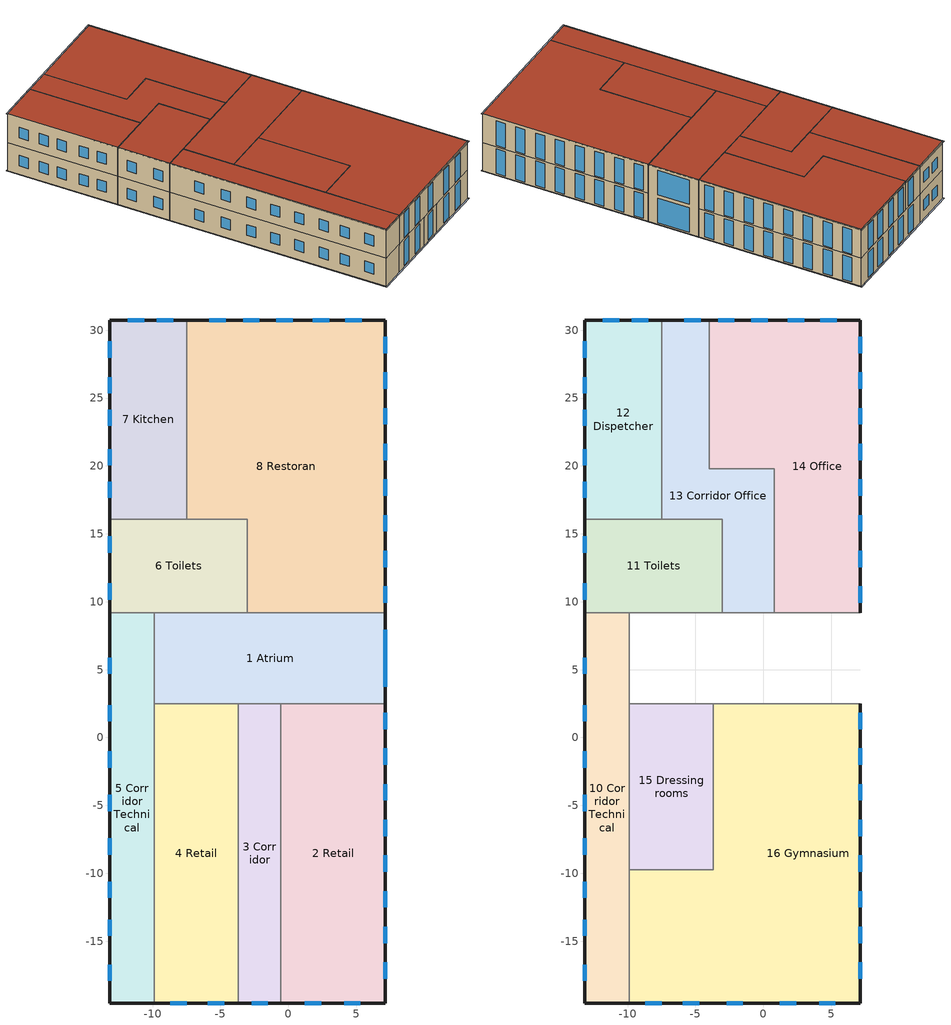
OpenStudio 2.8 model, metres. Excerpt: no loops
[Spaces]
1 Atrium
 floor ground (Floor: Generic 300mm): 7.14,9.18 7.14,2.48 -9.86,2.48 -9.86,9.18 z0
 wall outside (Basic Wall: Generic - 300mm): 7.14,2.48 7.14,9.18 z0:8.15
 wall to 2 Retail (Basic Wall: Interior - 100mm): -0.55,2.48 7.14,2.48 z0:4
 wall to 3 Corridor (Basic Wall: Interior - 100mm): -3.67,2.48 -0.55,2.48 z0:4
 wall to 4 Retail (Basic Wall: Interior - 100mm): -9.86,2.48 -3.67,2.48 z0:4
 wall to 5 Corridor Technical (Basic Wall: Interior - 100mm): -9.86,9.18 -9.86,2.48 z0:4
 wall to 6 Toilets (Basic Wall: Interior - 100mm): -3.01,9.18 -9.86,9.18 z0:4
 wall to 8 Restoran (Basic Wall: Interior - 100mm): 7.14,9.18 -3.01,9.18 z0:4
 wall to 10 Corridor Technical (Basic Wall: Interior - 100mm): -9.86,9.18 -9.86,2.48 z4:8.15
 wall to 11 Toilets (Basic Wall: Interior - 100mm): -3.01,9.18 -9.86,9.18 z4:8.15
 wall to 13 Corridor Office (Basic Wall: Interior - 100mm): 0.81,9.18 -3.01,9.18 z4:8.15
 wall to 14 Office (Basic Wall: Interior - 100mm): 7.14,9.18 0.81,9.18 z4:8.15
 wall to 15 Dressing rooms (Basic Wall: Interior - 100mm): -9.86,2.48 -3.67,2.48 z4:8.15
 wall to 16 Gymnasium (Basic Wall: Interior - 100mm): -3.67,2.48 7.14,2.48 z4:8.15
 window (Double glazing - 1/4 in thick - low-E/clear (e = 0.2) glass): 7.14,3.73 7.14,7.93 z0.2:3.7; 7.14,3.73 7.14,7.93 z4.2:7.7
 roof outside (Basic Roof: Generic - 150mm): 7.14,2.48 7.14,9.18 -9.86,9.18 -9.86,2.48 z8.15
2 Retail
 floor ground (Floor: Generic 300mm): 7.14,2.48 7.14,-19.55 -0.55,-19.55 -0.55,2.48 z0
 floor to 16 Gymnasium (Floor: Interior 300mm): 7.14,2.48 7.14,-19.55 -0.55,-19.55 -0.55,2.48 z4
 wall outside (Basic Wall: Generic - 300mm): -0.55,-19.55 7.14,-19.55 7.14,2.48 z0:4
 wall to 3 Corridor (Basic Wall: Interior - 100mm): -0.55,2.48 -0.55,-19.55 z0:4
 window (Double glazing - 1/4 in thick - low-E/clear (e = 0.2) glass): 7.14,-17.76 7.14,-16.56 / 7.14,-15.13 7.14,-13.93 / 7.14,-12.51 7.14,-11.31 / 7.14,-9.88 7.14,-8.68 / 7.14,-7.26 7.14,-6.06 / 7.14,-4.63 7.14,-3.43 / 7.14,-2 7.14,-0.8 / 7.14,0.62 7.14,1.82 / 4.11,-19.55 5.31,-19.55 / 1.21,-19.55 2.41,-19.55 z0.2:3.7
3 Corridor
 floor ground (Floor: Generic 300mm): -0.55,2.48 -0.55,-19.55 -3.67,-19.55 -3.67,2.48 z0
 floor to 16 Gymnasium (Floor: Interior 300mm): -0.55,2.48 -0.55,-19.55 -3.67,-19.55 -3.67,2.48 z4
 wall outside (Basic Wall: Generic - 300mm): -3.67,-19.55 -0.55,-19.55 z0:4
 wall to 4 Retail (Basic Wall: Interior - 100mm): -3.67,2.48 -3.67,-19.55 z0:4
 window (Double glazing - 1/4 in thick - low-E/clear (e = 0.2) glass): -2.71,-19.55 -1.51,-19.55 z0.2:3.7
4 Retail
 floor ground (Floor: Generic 300mm): -3.67,2.48 -3.67,-19.55 -9.86,-19.55 -9.86,2.48 z0
 floor to 15 Dressing rooms (Floor: Interior 300mm): -3.67,2.48 -3.67,-9.74 -9.86,-9.74 -9.86,2.48 z4
 floor to 16 Gymnasium (Floor: Interior 300mm): -3.67,-9.74 -3.67,-19.55 -9.86,-19.55 -9.86,-9.74 z4
 wall outside (Basic Wall: Generic - 300mm): -9.86,-19.55 -3.67,-19.55 z0:4
 wall to 5 Corridor Technical (Basic Wall: Interior - 100mm): -9.86,2.48 -9.86,-19.55 z0:4
 window (Double glazing - 1/4 in thick - low-E/clear (e = 0.2) glass): -5.93,-19.55 -4.73,-19.55 / -8.7,-19.55 -7.5,-19.55 z0.2:3.7
5 Corridor Technical
 floor ground (Floor: Generic 300mm): -9.86,9.18 -9.86,-19.55 -13.16,-19.55 -13.16,9.18 z0
 floor to 10 Corridor Technical (Floor: Interior 300mm): -9.86,9.18 -9.86,-19.55 -13.16,-19.55 -13.16,9.18 z4
 wall outside (Basic Wall: Generic - 300mm): -13.16,9.18 -13.16,-19.55 -9.86,-19.55 z0:4
 wall to 6 Toilets (Basic Wall: Interior - 100mm): -9.86,9.18 -13.16,9.18 z0:4
 window (Double glazing - domestic SC=0.7): -13.16,-16.72 -13.16,-17.92 / -13.16,-13.42 -13.16,-14.62 / -13.16,-10.62 -13.16,-11.82 / -13.16,-7.42 -13.16,-8.62 / -13.16,-4.22 -13.16,-5.42 / -13.16,-1.02 -13.16,-2.22 / -13.16,2.38 -13.16,1.18 / -13.16,5.88 -13.16,4.68 z1.2:2.7
6 Toilets
 floor ground (Floor: Generic 300mm): -3.01,16.08 -3.01,9.18 -13.16,9.18 -13.16,16.08 z0
 floor to 11 Toilets (Floor: Interior 300mm): -3.01,16.08 -3.01,9.18 -13.16,9.18 -13.16,16.08 z4
 wall outside (Basic Wall: Generic - 300mm): -13.16,16.08 -13.16,9.18 z0:4
 wall to 7 Kitchen (Basic Wall: Interior - 100mm): -7.5,16.08 -13.16,16.08 z0:4
 wall to 8 Restoran (Basic Wall: Interior - 100mm): -3.01,9.18 -3.01,16.08 -7.5,16.08 z0:4
 window (Double glazing - domestic SC=0.7): -13.16,11.34 -13.16,10.14 / -13.16,14.82 -13.16,13.62 z1.2:2.7
8 Restoran
 floor ground (Floor: Generic 300mm): 7.14,30.75 7.14,9.18 -3.01,9.18 -3.01,16.08 -7.5,16.08 -7.5,30.75 z0
 floor to 13 Corridor Office (Floor: Interior 300mm): -3.99,30.75 -3.99,19.78 0.81,19.78 0.81,9.18 -3.01,9.18 -3.01,16.08 -7.5,16.08 -7.5,30.75 z4
 floor to 14 Office (Floor: Interior 300mm): 7.14,30.75 7.14,9.18 0.81,9.18 0.81,19.78 -3.99,19.78 -3.99,30.75 z4
 wall outside (Basic Wall: Generic - 300mm): 7.14,9.18 7.14,30.75 -7.5,30.75 z0:4
 wall to 7 Kitchen: -7.5,30.75 -7.5,16.08 z0:4
 window (Double glazing - 1/4 in thick - low-E/clear (e = 0.2) glass): 7.14,28.31 7.14,29.51 / 7.14,25.68 7.14,26.88 / 7.14,23.06 7.14,24.26 / 7.14,20.43 7.14,21.63 / 7.14,17.8 7.14,19 / 7.14,15.18 7.14,16.38 / 7.14,12.55 7.14,13.75 / 7.14,9.93 7.14,11.13 / -4.62,30.75 -5.82,30.75 / -2.14,30.75 -3.34,30.75 / 0.31,30.75 -0.89,30.75 / 3.01,30.75 1.81,30.75 / 5.41,30.75 4.21,30.75 z0.2:3.7
7 Kitchen
 floor ground (Floor: Generic 300mm): -7.5,30.75 -7.5,16.08 -13.16,16.08 -13.16,30.75 z0
 floor to 12 Dispetcher (Floor: Interior 300mm): -7.5,30.75 -7.5,16.08 -13.16,16.08 -13.16,30.75 z4
 wall outside (Basic Wall: Generic - 300mm): -7.5,30.75 -13.16,30.75 -13.16,16.08 z0:4
 window (Double glazing - domestic SC=0.7): -13.16,18.84 -13.16,17.64 / -13.16,21.24 -13.16,20.04 / -13.16,24.14 -13.16,22.94 / -13.16,26.54 -13.16,25.34 / -13.16,29.18 -13.16,27.98 / -10.62,30.75 -11.82,30.75 / -8.49,30.75 -9.69,30.75 z1.2:2.7
10 Corridor Technical
 wall outside (Basic Wall: Generic - 300mm): -13.16,9.18 -13.16,-19.55 -9.86,-19.55 z4:8.15
 wall to 11 Toilets (Basic Wall: Interior - 100mm): -9.86,9.18 -13.16,9.18 z4:8.15
 wall to 15 Dressing rooms (Basic Wall: Interior - 100mm): -9.86,-9.74 -9.86,2.48 z4:8.15
 wall to 16 Gymnasium (Basic Wall: Interior - 100mm): -9.86,-19.55 -9.86,-9.74 z4:8.15
 window (Double glazing - domestic SC=0.7): -13.16,-16.72 -13.16,-17.92 / -13.16,-13.42 -13.16,-14.62 / -13.16,-10.62 -13.16,-11.82 / -13.16,-7.42 -13.16,-8.62 / -13.16,-4.22 -13.16,-5.42 / -13.16,-1.02 -13.16,-2.22 / -13.16,2.38 -13.16,1.18 / -13.16,5.88 -13.16,4.68 z5.2:6.7
 roof outside (Basic Roof: Generic - 150mm): -9.86,-19.55 -9.86,9.18 -13.16,9.18 -13.16,-19.55 z8.15
11 Toilets
 wall outside (Basic Wall: Generic - 300mm): -13.16,16.08 -13.16,9.18 z4:8.15
 wall to 12 Dispetcher (Basic Wall: Interior - 100mm): -7.5,16.08 -13.16,16.08 z4:8.15
 wall to 13 Corridor Office (Basic Wall: Interior - 100mm): -3.01,9.18 -3.01,16.08 -7.5,16.08 z4:8.15
 window (Double glazing - domestic SC=0.7): -13.16,11.34 -13.16,10.14 / -13.16,14.82 -13.16,13.62 z5.2:6.7
 roof outside (Basic Roof: Generic - 150mm): -3.01,9.18 -3.01,16.08 -13.16,16.08 -13.16,9.18 z8.15
13 Corridor Office
 wall outside (Basic Wall: Generic - 300mm): -3.99,30.75 -7.5,30.75 z4:8.15
 wall to 12 Dispetcher: -7.5,30.75 -7.5,16.08 z4:8.15
 wall to 14 Office (Basic Wall: Interior - 100mm): 0.81,9.18 0.81,19.78 -3.99,19.78 -3.99,30.75 z4:8.15
 window (Double glazing - 1/4 in thick - low-E/clear (e = 0.2) glass): -4.62,30.75 -5.82,30.75 z4.2:7.7
 roof outside (Basic Roof: Generic - 150mm): 0.81,9.18 0.81,19.78 -3.99,19.78 -3.99,30.75 -7.5,30.75 -7.5,16.08 -3.01,16.08 -3.01,9.18 z8.15
14 Office
 wall outside (Basic Wall: Generic - 300mm): 7.14,9.18 7.14,30.75 -3.99,30.75 z4:8.15
 window (Double glazing - 1/4 in thick - low-E/clear (e = 0.2) glass): 7.14,28.31 7.14,29.51 / 7.14,25.68 7.14,26.88 / 7.14,23.06 7.14,24.26 / 7.14,20.43 7.14,21.63 / 7.14,17.8 7.14,19 / 7.14,15.18 7.14,16.38 / 7.14,12.55 7.14,13.75 / 7.14,9.93 7.14,11.13 / -2.14,30.75 -3.34,30.75 / 0.31,30.75 -0.89,30.75 / 3.01,30.75 1.81,30.75 / 5.41,30.75 4.21,30.75 z4.2:7.7
 roof outside (Basic Roof: Generic - 150mm): 7.14,9.18 7.14,30.75 -3.99,30.75 -3.99,19.78 0.81,19.78 0.81,9.18 z8.15
15 Dressing rooms
 wall to 16 Gymnasium (Basic Wall: Interior - 100mm): -9.86,-9.74 -3.67,-9.74 -3.67,2.48 z4:8.15
 roof outside (Basic Roof: Generic - 150mm): -3.67,-9.74 -3.67,2.48 -9.86,2.48 -9.86,-9.74 z8.15
16 Gymnasium
 wall outside (Basic Wall: Generic - 300mm): -9.86,-19.55 7.14,-19.55 7.14,2.48 z4:8.15
 window (Double glazing - 1/4 in thick - low-E/clear (e = 0.2) glass): 7.14,-17.76 7.14,-16.56 / 7.14,-15.13 7.14,-13.93 / 7.14,-12.51 7.14,-11.31 / 7.14,-9.88 7.14,-8.68 / 7.14,-7.26 7.14,-6.06 / 7.14,-4.63 7.14,-3.43 / 7.14,-2 7.14,-0.8 / 7.14,0.62 7.14,1.82 / 4.11,-19.55 5.31,-19.55 / 1.21,-19.55 2.41,-19.55 / -2.71,-19.55 -1.51,-19.55 / -5.93,-19.55 -4.73,-19.55 / -8.7,-19.55 -7.5,-19.55 z4.2:7.7
 roof outside (Basic Roof: Generic - 150mm): 7.14,-19.55 7.14,2.48 -3.67,2.48 -3.67,-9.74 -9.86,-9.74 -9.86,-19.55 z8.15
12 Dispetcher
 wall outside (Basic Wall: Generic - 300mm): -7.5,30.75 -13.16,30.75 -13.16,16.08 z4:8.15
 window (Double glazing - domestic SC=0.7): -13.16,18.84 -13.16,17.64 / -13.16,21.24 -13.16,20.04 / -13.16,24.14 -13.16,22.94 / -13.16,26.54 -13.16,25.34 / -13.16,29.18 -13.16,27.98 / -10.62,30.75 -11.82,30.75 / -8.49,30.75 -9.69,30.75 z5.2:6.7
 roof outside (Basic Roof: Generic - 150mm): -7.5,16.08 -7.5,30.75 -13.16,30.75 -13.16,16.08 z8.15
shading: 7.28,-19.69 7.28,30.88 7.14,2.48 7.14,-19.55 z0; 7.28,-19.69 7.14,-19.55 -13.16,-19.55 -13.16,30.75 7.14,30.75 7.14,2.48 7.28,30.88 -13.29,30.88 -13.29,-19.69 z0; 7.28,-19.69 7.28,30.88 7.14,9.18 7.14,2.48 z8.15; 7.28,-19.69 7.14,2.48 7.14,-19.55 -13.16,-19.55 -13.16,30.75 7.14,30.75 7.14,9.18 7.28,30.88 -13.29,30.88 -13.29,-19.69 z8.15
[Building]
bldg-1: Space Type=Space Type 1 - 90.1-2004; Default Construction Set=Res 90.1-2004 - Office - ASHRAE 169-2013-5B; Standards Building Type=Office
[SizingPeriod:DesignDay] Barometric Pressure {Pa}=82237; Sky Clearness=0; Rain Indicator=0; Snow Indicator=0; Day of Month=21; Daylight Saving Time Indicator=0; Humidity Indicating Type=Wetbulb; Dry-Bulb Temperature Range Modifier Type=DefaultMultipliers
Name | Maximum Dry-Bulb Temperature {C} | Daily Dry-Bulb Temperature Range {deltaC} | Humidity Indicating Conditions at Maximum Dry-Bulb | Wind Speed {m/s} | Wind Direction {deg} | Month | Day Type | Solar Model Indicator | ASHRAE Taub | ASHRAE Taud
Aurora Buckley Field Angb Ann Htg 99.6% Condns DB | -17.9 | 0 | -17.9 | 2.5 | 180 | 12 | WinterDesignDay | ASHRAEClearSky
Aurora Buckley Field Angb Ann Clg .4% Condns DB=>MWB | 33.9 | 14.8 | 15 | 3.6 | 30 | 7 | SummerDesignDay | ASHRAETau | 0.423 | 2.02
Aurora Buckley Field Angb Ann Clg .4% Condns WB=>MDB | 26.3 | 14.8 | 17.9 | 3.6 | 30 | 7 | SummerDesignDay | ASHRAETau | 0.423 | 2.02
[Site:WaterMainsTemperature]
Calculation Method=Correlation; Annual Average Outdoor Air Temperature {C}=9.95; Maximum Difference In Monthly Average Outdoor Air Temperatures {deltaC}=23.7
[ClimateZones]
Climate Zone Institution Name 1=ASHRAE; Climate Zone Document Name 1=ANSI/ASHRAE Standard 169; Climate Zone Document Year 1=2006; Climate Zone Value 1=5B; Climate Zone Institution Name 2=CEC; Climate Zone Document Name 2=California Climate Zone Descriptions; Climate Zone Document Year 2=1995
[Site]
Aurora Buckley Field Angb: Latitude {deg}=39.72; Longitude {deg}=-104.75; Time Zone {hr}=-7; Elevation {m}=1726; Terrain=City
[Site:GroundTemperature:BuildingSurface]
19.527, 19.502, 19.536, 19.598, 20.002, 21.64, 22.225, 22.375, 21.449, 20.121, 19.802, 19.633
[Material]
Name | Roughness | Thickness {m} | Conductivity {W/m-K} | Density {kg/m3} | Specific Heat {J/kg-K} | Thermal Absorptance | Solar Absorptance | Visible Absorptance
Concrete- Aerated: 200 [mm] | MediumRough | 0.2 | 0.117 | 580 | 840
Rock Wool: 70 [mm] | MediumRough | 0.07 | 0.042 | 200 | 710
Ceramic Tile: 20 [mm]; Material #2 | MediumRough | 0.02 | 1.2 | 2000 | 850
Concrete: 200 [mm]; Material #3 | MediumRough | 0.2 | 1.046 | 2300 | 657
EIFS- Exterior Insulation: 50 [mm] | MediumRough | 0.05 | 0.023 | 24 | 1590
Rock Wool: 150 [mm] | MediumRough | 0.15 | 0.042 | 200 | 710
Plaster: 10 [mm]; Material #1; Material #4 | MediumRough | 0.01 | 0.51 | 1120 | 960
Concrete- Aerated: 100 [mm] | MediumRough | 0.1 | 0.117 | 580 | 840
4 in. Normalweight Concrete Floor | MediumRough | 0.1016 | 2.31 | 2322 | 832 | 0.9 | 0.7 | 0.7
1IN Stucco | Smooth | 0.0253 | 0.6918 | 1858 | 837 | 0.9 | 0.7 | 0.92
8IN CONCRETE HW RefBldg | Rough | 0.2032 | 1.311 | 2240 | 836.8 | 0.9 | 0.7 | 0.7
1/2IN Gypsum | Smooth | 0.0127 | 0.16 | 784.9 | 830 | 0.9 | 0.4 | 0.4
Roof Membrane | VeryRough | 0.0095 | 0.16 | 1121.29 | 1460 | 0.9 | 0.7 | 0.7
Metal Roof Surface; F08 Metal surface | Smooth | 0.0008 | 45.28 | 7824 | 500 | 0.9 | 0.7 | 0.7
100mm Normalweight concrete floor | MediumRough | 0.1016 | 2.31045 | 2322 | 832.557 |  | 0 | 0
G01 13mm gypsum board | Smooth | 0.0127 | 0.160031 | 800.001 | 1090.73 | 0.9 | 0.7 | 0.5
6 in. Normalweight Concrete Floor | MediumRough | 0.1524 | 2.31 | 2322 | 832 | 0.9 | 0.7 | 0.7
8 in. Concrete Block Basement Wall | MediumRough | 0.2032 | 1.326 | 1842 | 912 | 0.9 | 0.7 | 0.7
G05 25mm wood | MediumSmooth | 0.0254 | 0.15 | 608 | 1630 | 0.9 | 0.5 | 0.5
[Construction]
Basic Wall: Generic - 300mm: Concrete- Aerated: 200 [mm], Rock Wool: 70 [mm]
Floor: Generic 300mm: Ceramic Tile: 20 [mm], Concrete: 200 [mm], EIFS- Exterior Insulation: 50 [mm]
Basic Roof: Generic - 150mm: Rock Wool: 150 [mm]
Basic Wall: Interior - 100mm: Plaster: 10 [mm], Concrete- Aerated: 100 [mm], Material #1
Floor: Interior 300mm: Material #2, Material #3, Material #4
Double glazing - 1/4 in thick - low-E/clear (e = 0.2) glass: WindowMaterial:SimpleGlazingSystem #1
Double glazing - domestic SC=0.7: WindowMaterial:SimpleGlazingSystem #2
Typical Insulated Exterior Mass Floor R-11.49: Typical Insulation R-8.93, 4 in. Normalweight Concrete Floor, Typical Carpet Pad
Typical Insulated Exterior Mass Wall R-8.13: 1IN Stucco, 8IN CONCRETE HW RefBldg, Typical Insulation R-5.74, 1/2IN Gypsum
Typical IEAD Roof R-15.87: Roof Membrane, Typical Insulation R-14.76, Metal Roof Surface
Typical Interior Floor: 100mm Normalweight concrete floor, CP02 CARPET PAD
Typical Interior Wall: G01 13mm gypsum board, G01 13mm gypsum board
Typical Interior Ceiling: CP02 CARPET PAD, 100mm Normalweight concrete floor
Typical Insulated Carpeted 6in Slab Floor: 6 in. Normalweight Concrete Floor, Typical Carpet Pad
Typical Insulated Basement Mass Wall: 8 in. Concrete Block Basement Wall
U 0.57 SHGC 0.49 Dbl Blue 6mm/6mm Air: BLUE 6MM, AIR 6MM, CLEAR 6MM
Typical Insulated Metal Door R-1.43: F08 Metal surface, Typical Insulation R-0.58
Typical Overhead Door: Typical Insulation
U 1.17 SHGC 0.49 Simple Glazing Skylight U-1.17 SHGC 0.0: U 1.17 SHGC 0.49 Simple Glazing U-1.17 SHGC 0.0
Typical Interior Window: Clear 3mm
Typical Interior Door; Typical Interior Partition: G05 25mm wood
[WindowMaterial:SimpleGlazingSystem]
Name | U-Factor {W/m2-K} | Solar Heat Gain Coefficient | Visible Transmittance
WindowMaterial:SimpleGlazingSystem #1 | 1.9873 | 0.6 | 0.73
WindowMaterial:SimpleGlazingSystem #2 | 2.8567 | 0.7 | 0.78
U 1.17 SHGC 0.49 Simple Glazing U-1.17 SHGC 0.0 | 6.64357 | 0.49 | 0.38
[DefaultConstructionSet]
Res 90.1-2004 - Office - ASHRAE 169-2013-5B: Default Exterior Surface Constructions=Default Surface Constructions 1; Default Interior Surface Constructions=Default Surface Constructions 2; Default Ground Contact Surface Constructions=Default Surface Constructions 3; Default Exterior SubSurface Constructions=Default Sub Surface Constructions 1; Default Interior SubSurface Constructions=Default Sub Surface Constructions 2; Interior Partition Construction=Typical Interior Partition
[DefaultSurfaceConstructions]
Name | Floor Construction | Wall Construction | Roof Ceiling Construction
Default Surface Constructions 1 | Typical Insulated Exterior Mass Floor R-11.49 | Typical Insulated Exterior Mass Wall R-8.13 | Typical IEAD Roof R-15.87
Default Surface Constructions 2 | Typical Interior Floor | Typical Interior Wall | Typical Interior Ceiling
Default Surface Constructions 3 | Typical Insulated Carpeted 6in Slab Floor | Typical Insulated Basement Mass Wall
[Material:NoMass] Roughness=Smooth; Thermal Absorptance=0.9; Solar Absorptance=0.7
Name | Thermal Resistance {m2-K/W} | Visible Absorptance
Typical Insulation R-8.93 | 1.57183 | 0.7
Typical Carpet Pad; CP02 CARPET PAD | 0.21648 | 0.8
Typical Insulation R-5.74 | 1.01115 | 0.7
Typical Insulation R-14.76 | 2.59864 | 0.7
Typical Insulation R-0.58 | 0.101875 | 0.7
Typical Insulation | 0.0282222 | 0.7
[DefaultSubSurfaceConstructions]
Name | Fixed Window Construction | Operable Window Construction | Door Construction | Glass Door Construction | Overhead Door Construction | Skylight Construction | Tubular Daylight Dome Construction | Tubular Daylight Diffuser Construction
Default Sub Surface Constructions 1 | U 0.57 SHGC 0.49 Dbl Blue 6mm/6mm Air | U 0.57 SHGC 0.49 Dbl Blue 6mm/6mm Air | Typical Insulated Metal Door R-1.43 | U 0.57 SHGC 0.49 Dbl Blue 6mm/6mm Air | Typical Overhead Door | U 1.17 SHGC 0.49 Simple Glazing Skylight U-1.17 SHGC 0.0 | Typical Interior Window | Typical Interior Window
Default Sub Surface Constructions 2 | Typical Interior Window | Typical Interior Window | Typical Interior Door
[WindowMaterial:Glazing] Optical Data Type=SpectralAverage; Infrared Transmittance at Normal Incidence=0; Front Side Infrared Hemispherical Emissivity=0.84; Back Side Infrared Hemispherical Emissivity=0.84; Conductivity {W/m-K}=0.9; Dirt Correction Factor for Solar and Visible Transmittance=1; Solar Diffusing=No
Name | Thickness {m} | Solar Transmittance at Normal Incidence | Front Side Solar Reflectance at Normal Incidence | Back Side Solar Reflectance at Normal Incidence | Visible Transmittance at Normal Incidence | Front Side Visible Reflectance at Normal Incidence | Back Side Visible Reflectance at Normal Incidence
BLUE 6MM | 0.006 | 0.48 | 0.05 | 0.05 | 0.57 | 0.06 | 0.06
CLEAR 6MM | 0.006 | 0.775 | 0.071 | 0.071 | 0.881 | 0.08 | 0.08
Clear 3mm | 0.003 | 0.837 | 0.075 | 0.075 | 0.898 | 0.081 | 0.081
[WindowMaterial:Gas]
AIR 6MM: Gas Type=Air; Thickness {m}=0.0063
[ThermalZone] Use Ideal Air Loads=No
Name | Thermostat
Atrium | Space Type 1 - 90.1-2004 Thermostat 9
Corridors | Space Type 1 - 90.1-2004 Thermostat 11
Dressing | Space Type 1 - 90.1-2004 Thermostat 1
Gymnasium | Space Type 1 - 90.1-2004 Thermostat
Kitchen | Space Type 1 - 90.1-2004 Thermostat 6
Office | Space Type 1 - 90.1-2004 Thermostat 13
Restoran | Space Type 1 - 90.1-2004 Thermostat 4
Retail | Space Type 1 - 90.1-2004 Thermostat 14
Toilets | Space Type 1 - 90.1-2004 Thermostat 7
[BuildingStory]
Level 1; Level 2
[Space]
Name | Building Story | Thermal Zone
1 Atrium | Level 1 | Atrium
2 Retail; 4 Retail | Level 1 | Retail
3 Corridor; 5 Corridor Technical | Level 1 | Corridors
6 Toilets | Level 1 | Toilets
7 Kitchen | Level 1 | Kitchen
8 Restoran | Level 1 | Restoran
10 Corridor Technical; 13 Corridor Office | Level 2 | Corridors
11 Toilets | Level 2 | Toilets
12 Dispetcher; 14 Office | Level 2 | Office
15 Dressing rooms | Level 2 | Dressing
16 Gymnasium | Level 2 | Gymnasium
[SpaceType]
Space Type 1 - 90.1-2004: Default Schedule Set=Space Type 1 Schedule Set; Design Specification Outdoor Air Object=Space Type 1 Ventilation; Standards Building Type=Office; Standards Space Type=WholeBuilding - Md Office
[People:Definition]
Space Type 1 People Definition: Number of People Calculation Method=People/Area; People per Space Floor Area {person/m2}=0.0538196; Fraction Radiant=0.3
[People]
Space Type 1 People: People Definition=Space Type 1 People Definition; Space or SpaceType=Space Type 1 - 90.1-2004; Work Efficiency Schedule=Work Efficiency Schedule; Clothing Insulation Schedule=Clothing Schedule; Air Velocity Schedule=Air Velocity Schedule; Multiplier=1
[Lights:Definition]
Space Type 1 Lights Definition: Design Level Calculation Method=Watts/Area; Watts per Space Floor Area {W/m2}=10.7639; Fraction Radiant=0.7; Fraction Visible=0.2
[Lights]
Space Type 1 Lights: Lights Definition=Space Type 1 Lights Definition; Space or SpaceType=Space Type 1 - 90.1-2004; Fraction Replaceable=1
[ElectricEquipment:Definition] Fraction Radiant=0.5
Name | Design Level Calculation Method | Watts per Space Floor Area {W/m2} | Design Level {W}
Space Type 1 Elec Equip Definition | Watts/Area | 8.07293
Elevator Lift Motor | EquipmentLevel |  | 16055
Elevator Fan | EquipmentLevel |  | 74.7252
Elevator Lights | EquipmentLevel |  | 88.9586
[ElectricEquipment]
Name | Electric Equipment Definition | Space or SpaceType | Schedule | Multiplier
Space Type 1 Elec Equip | Space Type 1 Elec Equip Definition | Space Type 1 - 90.1-2004
1 Elevator Lift Motors | Elevator Lift Motor | 8 Restoran | Elevator Schedule 1 | 1
1 Elevator Fans | Elevator Fan | 8 Restoran | Elevator Schedule 3 | 1
1 Elevator Lights | Elevator Lights | 8 Restoran | Elevator Schedule 2 | 1
[DesignSpecification:OutdoorAir]
Space Type 1 Ventilation: Outdoor Air Method=Sum; Outdoor Air Flow per Person {m3/s-person}=0; Outdoor Air Flow per Floor Area {m3/s-m2}=0.000508; Outdoor Air Flow Rate {m3/s}=0; Outdoor Air Flow Air Changes per Hour {1/hr}=0
[DefaultScheduleSet]
Space Type 1 Schedule Set: Number of People Schedule=OfficeMedium BLDG_OCC_SCH; People Activity Level Schedule=OfficeMedium ACTIVITY_SCH; Lighting Schedule=OfficeMedium BLDG_LIGHT_SCH_2004; Electric Equipment Schedule=OfficeMedium BLDG_EQUIP_SCH_2004; Infiltration Schedule=OfficeMedium INFIL_SCH_PNNL
[SpaceInfiltration:DesignFlowRate] Schedule=Always On Discrete; Design Flow Rate Calculation Method=Flow/ExteriorArea; Constant Term Coefficient=0; Temperature Term Coefficient=0; Velocity Term Coefficient=0.224; Velocity Squared Term Coefficient=0
Name | Space or SpaceType | Flow per Exterior Surface Area {m3/s-m2}
1 Atrium Infiltration | 1 Atrium | 0.000332232
10 Corridor Technical Infiltration | 10 Corridor Technical | 0.000598408
11 Toilets Infiltration | 11 Toilets | 0.000297636
12 Dispetcher Infiltration | 12 Dispetcher | 0.000516735
13 Corridor Office Infiltration | 13 Corridor Office | 0.000135491
14 Office Infiltration | 14 Office | 0.000428154
16 Gymnasium Infiltration | 16 Gymnasium | 0.000360259
2 Retail Infiltration | 2 Retail | 0.00102523
3 Corridor Infiltration | 3 Corridor | 0.00102523
4 Retail Infiltration | 4 Retail | 0.00102523
5 Corridor Technical Infiltration | 5 Corridor Technical | 0.00102523
6 Toilets Infiltration | 6 Toilets | 0.00102523
7 Kitchen Infiltration | 7 Kitchen | 0.00102523
8 Restoran Infiltration | 8 Restoran | 0.00102523
[Exterior:Lights:Definition]
Name | Design Level {W}
Parking Areas and Drives Def (W/ft^2) | 0.15
Building Facades Def (W/ft^2) | 0.2
Main Entries Def (W/ft) | 30
Other Doors Def (W/ft) | 20
[Exterior:Lights] Control Option=AstronomicalClock
Name | Exterior Lights Definition | Schedule | Multiplier
Parking Areas and Drives | Parking Areas and Drives Def (W/ft^2) | Always On Discrete | 49443.6
Building Facades | Building Facades Def (W/ft^2) | Schedule Ruleset 1 | 6378.75
Main Entries | Main Entries Def (W/ft) | Always On Discrete | 12.2083
Other Doors | Other Doors Def (W/ft) | Always On Discrete | 18.3124
[ThermostatSetpoint:DualSetpoint] Heating Setpoint Temperature Schedule=OfficeMedium HTGSETP_SCH_PACU_VAV_bot; Cooling Setpoint Temperature Schedule=OfficeMedium CLGSETP_SCH_NO_SETBACK
Space Type 1 - 90.1-2004 Thermostat; Space Type 1 - 90.1-2004 Thermostat 1; Space Type 1 - 90.1-2004 Thermostat 4; Space Type 1 - 90.1-2004 Thermostat 6; Space Type 1 - 90.1-2004 Thermostat 7; Space Type 1 - 90.1-2004 Thermostat 9; Space Type 1 - 90.1-2004 Thermostat 11; Space Type 1 - 90.1-2004 Thermostat 13; Space Type 1 - 90.1-2004 Thermostat 14
[AvailabilityManager:NightCycle] Control Type=CycleOnAny; Thermostat Tolerance {deltaC}=1; Cycling Run Time {s}=1800
Availability Manager Night Cycle 1; Availability Manager Night Cycle 2; Availability Manager Night Cycle 3; Availability Manager Night Cycle 4; Availability Manager Night Cycle 5; Availability Manager Night Cycle 6; Availability Manager Night Cycle 7; Availability Manager Night Cycle 8; Availability Manager Night Cycle 9
[Schedule:Ruleset]
Name | Default Day Schedule | Summer Design Day Schedule | Winter Design Day Schedule
Clothing Schedule | Clothing Schedule Default Winter Clothes
Air Velocity Schedule | Air Velocity Schedule Default
Work Efficiency Schedule | Work Efficiency Schedule Default
OfficeMedium BLDG_OCC_SCH | OfficeMedium BLDG_OCC_SCH Default | OfficeMedium BLDG_OCC_SCH Summer Design Day | OfficeMedium BLDG_OCC_SCH Winter Design Day
OfficeMedium ACTIVITY_SCH | OfficeMedium ACTIVITY_SCH Default | OfficeMedium ACTIVITY_SCH Summer Design Day | OfficeMedium ACTIVITY_SCH Winter Design Day
OfficeMedium BLDG_LIGHT_SCH_2004 | Schedule Day 5 | OfficeMedium BLDG_LIGHT_SCH_2004 Summer Design Day | OfficeMedium BLDG_LIGHT_SCH_2004 Winter Design Day
OfficeMedium BLDG_EQUIP_SCH_2004 | Schedule Day 8 | OfficeMedium BLDG_EQUIP_SCH_2004 Summer Design Day | OfficeMedium BLDG_EQUIP_SCH_2004 Winter Design Day
OfficeMedium INFIL_SCH_PNNL | OfficeMedium INFIL_SCH_PNNL Default | OfficeMedium INFIL_SCH_PNNL Summer Design Day | OfficeMedium INFIL_SCH_PNNL Winter Design Day
Elevator Schedule 1 | 15 space(s) Occ Sch Default 1 | 15 space(s) Occ Sch Summer Design Day 1 | 15 space(s) Occ Sch Winter Design Day 1
Elevator Schedule 2 | 15 space(s) Occ Sch Default 2 | 15 space(s) Occ Sch Summer Design Day 2 | 15 space(s) Occ Sch Winter Design Day 2
Elevator Schedule 3 | 15 space(s) Occ Sch Default 3 | 15 space(s) Occ Sch Summer Design Day 3 | 15 space(s) Occ Sch Winter Design Day 3
Schedule Ruleset 1 | Schedule Day 15
OfficeMedium HTGSETP_SCH_PACU_VAV_bot | OfficeMedium HTGSETP_SCH_PACU_VAV_bot Default | OfficeMedium HTGSETP_SCH_PACU_VAV_bot Summer Design Day | OfficeMedium HTGSETP_SCH_PACU_VAV_bot Winter Design Day
OfficeMedium CLGSETP_SCH_NO_SETBACK | OfficeMedium CLGSETP_SCH_NO_SETBACK Default | OfficeMedium CLGSETP_SCH_NO_SETBACK Summer Design Day | OfficeMedium CLGSETP_SCH_NO_SETBACK Winter Design Day
[Schedule:Day]
Clothing Schedule Default Winter Clothes; OfficeMedium BLDG_LIGHT_SCH_2004 Summer Design Day; OfficeMedium BLDG_EQUIP_SCH_2004 Summer Design Day; OfficeMedium INFIL_SCH_PNNL Default; 15 space(s) Occ Sch Summer Design Day 1; 15 space(s) Occ Sch Winter Design Day 1; 15 space(s) Occ Sch Summer Design Day 2; 15 space(s) Occ Sch Winter Design Day 2; 15 space(s) Occ Sch Summer Design Day 3; 15 space(s) Occ Sch Winter Design Day 3: 24, 0, 1
Clothing Schedule Summer Clothes: 24, 0, 0.5
Air Velocity Schedule Default: 24, 0, 0.2
Work Efficiency Schedule Default; OfficeMedium BLDG_OCC_SCH Winter Design Day; Schedule Day 5; OfficeMedium BLDG_LIGHT_SCH_2004 Winter Design Day; Schedule Day 8; OfficeMedium BLDG_EQUIP_SCH_2004 Winter Design Day; 15 space(s) Occ Sch Default 1; 15 space(s) Occ Sch Default 2; 15 space(s) Occ Sch Default 3: 24, 0, 0
OfficeMedium BLDG_OCC_SCH Default: 6, 0, 0, 18, 0, 0.05, 24, 0, 0
OfficeMedium BLDG_OCC_SCH Sat Day: 6, 0, 0, 8, 0, 0.1, 12, 0, 0.3, 17, 0, 0.1, 19, 0, 0.05, 24, 0, 0
OfficeMedium BLDG_OCC_SCH Summer Design Day: 6, 0, 0, 22, 0, 1, 24, 0, 0.05
OfficeMedium BLDG_OCC_SCH Wkdy Day: 6, 0, 0, 7, 0, 0.1, 8, 0, 0.2, 12, 0, 0.95, 13, 0, 0.5, 17, 0, 0.95, 18, 0, 0.3, 22, 0, 0.1, 24, 0, 0.05
OfficeMedium ACTIVITY_SCH Default; OfficeMedium ACTIVITY_SCH Winter Design Day; OfficeMedium ACTIVITY_SCH Summer Design Day: 24, 0, 120
OfficeMedium BLDG_LIGHT_SCH_2004 Sat Day: 6, 0, 0.05, 8, 0, 0.1, 12, 0, 0.3, 17, 0, 0.15, 24, 0, 0.05
OfficeMedium BLDG_LIGHT_SCH_2004 Sun Day: 24, 0, 0.05
OfficeMedium BLDG_LIGHT_SCH_2004 Wkdy Day: 5, 0, 0.05, 7, 0, 0.1, 8, 0, 0.3, 17, 0, 0.9, 18, 0, 0.5, 20, 0, 0.3, 22, 0, 0.2, 23, 0, 0.1, 24, 0, 0.05
OfficeMedium BLDG_EQUIP_SCH_2004 Sat Day: 6, 0, 0.3, 8, 0, 0.4, 12, 0, 0.5, 17, 0, 0.35, 24, 0, 0.3
OfficeMedium BLDG_EQUIP_SCH_2004 Sun Day: 24, 0, 0.3
OfficeMedium BLDG_EQUIP_SCH_2004 Wkdy Day: 8, 0, 0.4, 12, 0, 0.9, 13, 0, 0.8, 17, 0, 0.9, 18, 0, 0.5, 24, 0, 0.4
OfficeMedium INFIL_SCH_PNNL Summer Design Day; OfficeMedium INFIL_SCH_PNNL SmrDsn|Wkdy Day: 6, 0, 1, 22, 0, 0.25, 24, 0, 1
OfficeMedium INFIL_SCH_PNNL Winter Design Day; OfficeMedium INFIL_SCH_PNNL WntrDsn|Sat Day: 6, 0, 1, 18, 0, 0.25, 24, 0, 1
15 space(s) Occ Sch Sunday 1: 5, 0, 0, 6, 0, 0.0101227, 17, 0, 0, 18, 0, 0.0101227, 24, 0, 0
15 space(s) Occ Sch Saturday 1: 5, 0, 0, 6, 0, 0.0202454, 7, 0, 0, 8, 0, 0.0404909, 11, 0, 0, 12, 0, 0.0404909, 16, 0, 0, 17, 0, 0.0101227, 18, 0, 0, 19, 0, 0.0101227, 24, 0, 0
15 space(s) Occ Sch Friday 1; 15 space(s) Occ Sch Thursday 1; 15 space(s) Occ Sch Wednesday 1; 15 space(s) Occ Sch Tuesday 1; 15 space(s) Occ Sch Monday 1: 5, 0, 0, 7, 0, 0.0202454, 8, 0, 0.151841, 11, 0, 0, 13, 0, 0.0911044, 16, 0, 0, 17, 0, 0.131595, 18, 0, 0.0404909, 21, 0, 0, 22, 0, 0.0101227, 24, 0, 0
15 space(s) Occ Sch Sunday 2; 15 space(s) Occ Sch Sunday 3: 5, 0, 0, 6, 0, 1, 17, 0, 0, 18, 0, 1, 24, 0, 0
15 space(s) Occ Sch Saturday 2; 15 space(s) Occ Sch Saturday 3: 5, 0, 0, 6, 0, 1, 7, 0, 0, 8, 0, 1, 11, 0, 0, 12, 0, 1, 16, 0, 0, 17, 0, 1, 18, 0, 0, 19, 0, 1, 24, 0, 0
15 space(s) Occ Sch Friday 2; 15 space(s) Occ Sch Thursday 2; 15 space(s) Occ Sch Wednesday 2; 15 space(s) Occ Sch Tuesday 2; 15 space(s) Occ Sch Monday 2; 15 space(s) Occ Sch Friday 3; 15 space(s) Occ Sch Thursday 3; 15 space(s) Occ Sch Wednesday 3; 15 space(s) Occ Sch Tuesday 3; 15 space(s) Occ Sch Monday 3: 5, 0, 0, 7, 0, 1, 8, 0, 1, 11, 0, 0, 13, 0, 1, 16, 0, 0, 17, 0, 1, 18, 0, 1, 21, 0, 0, 22, 0, 1, 24, 0, 0
Schedule Day 15: 6, 0, 0, 24, 0, 1
OfficeMedium HTGSETP_SCH_PACU_VAV_bot Default; OfficeMedium HTGSETP_SCH_PACU_VAV_bot Summer Design Day: 24, 0, 15.6
OfficeMedium HTGSETP_SCH_PACU_VAV_bot Sat Day: 5, 0, 15.6, 17, 0, 21, 24, 0, 15.6
OfficeMedium HTGSETP_SCH_PACU_VAV_bot Wkdy Day: 5, 0, 15.6, 22, 0, 21, 24, 0, 15.6
OfficeMedium HTGSETP_SCH_PACU_VAV_bot Winter Design Day: 5, 0, 15.6, 6, 0, 17.6, 7, 0, 19.6, 22, 0, 21, 24, 0, 15.6
OfficeMedium CLGSETP_SCH_NO_SETBACK Default; OfficeMedium CLGSETP_SCH_NO_SETBACK Winter Design Day; OfficeMedium CLGSETP_SCH_NO_SETBACK Default|WntrDsn|Sat|Wkdy Day: 24, 0, 24
OfficeMedium CLGSETP_SCH_NO_SETBACK Summer Design Day: 5, 0, 26.7, 6, 0, 25.7, 7, 0, 25, 22, 0, 24, 24, 0, 26.7
[Schedule:Rule] Date Specification Type=DateRange; Start Day=1
Name | Schedule Ruleset | Rule Order | Day Schedule | Start Month | End Month | End Day | Apply Saturday | Apply Monday | Apply Tuesday | Apply Wednesday | Apply Thursday | Apply Friday | Apply Sunday
Schedule Rule 1 | Clothing Schedule | 0 | Clothing Schedule Summer Clothes | 5 | 9 | 30
Schedule Rule 2 | OfficeMedium BLDG_OCC_SCH | 1 | OfficeMedium BLDG_OCC_SCH Sat Day | 1 | 12 | 31 | Yes
Schedule Rule 3 | OfficeMedium BLDG_OCC_SCH | 0 | OfficeMedium BLDG_OCC_SCH Wkdy Day | 1 | 12 | 31 |  | Yes | Yes | Yes | Yes | Yes
Schedule Rule 4 | OfficeMedium BLDG_LIGHT_SCH_2004 | 2 | OfficeMedium BLDG_LIGHT_SCH_2004 Sat Day | 1 | 12 | 31 | Yes
Schedule Rule 5 | OfficeMedium BLDG_LIGHT_SCH_2004 | 1 | OfficeMedium BLDG_LIGHT_SCH_2004 Sun Day | 1 | 12 | 31 |  |  |  |  |  |  | Yes
Schedule Rule 6 | OfficeMedium BLDG_LIGHT_SCH_2004 | 0 | OfficeMedium BLDG_LIGHT_SCH_2004 Wkdy Day | 1 | 12 | 31 |  | Yes | Yes | Yes | Yes | Yes
Schedule Rule 7 | OfficeMedium BLDG_EQUIP_SCH_2004 | 2 | OfficeMedium BLDG_EQUIP_SCH_2004 Sat Day | 1 | 12 | 31 | Yes
Schedule Rule 8 | OfficeMedium BLDG_EQUIP_SCH_2004 | 1 | OfficeMedium BLDG_EQUIP_SCH_2004 Sun Day | 1 | 12 | 31 |  |  |  |  |  |  | Yes
Schedule Rule 9 | OfficeMedium BLDG_EQUIP_SCH_2004 | 0 | OfficeMedium BLDG_EQUIP_SCH_2004 Wkdy Day | 1 | 12 | 31 |  | Yes | Yes | Yes | Yes | Yes
Schedule Rule 10 | OfficeMedium INFIL_SCH_PNNL | 1 | OfficeMedium INFIL_SCH_PNNL SmrDsn|Wkdy Day | 1 | 12 | 31 |  | Yes | Yes | Yes | Yes | Yes
Schedule Rule 11 | OfficeMedium INFIL_SCH_PNNL | 0 | OfficeMedium INFIL_SCH_PNNL WntrDsn|Sat Day | 1 | 12 | 31 | Yes
15 space(s) Occ Sch Sunday Rule 1 | Elevator Schedule 1 | 0 | 15 space(s) Occ Sch Sunday 1 | 1 | 12 | 31 |  |  |  |  |  |  | Yes
15 space(s) Occ Sch Saturday Rule 1 | Elevator Schedule 1 | 1 | 15 space(s) Occ Sch Saturday 1 | 1 | 12 | 30 | Yes
15 space(s) Occ Sch Friday Rule 1 | Elevator Schedule 1 | 2 | 15 space(s) Occ Sch Friday 1 | 1 | 12 | 29 |  |  |  |  |  | Yes
15 space(s) Occ Sch Thursday Rule 1 | Elevator Schedule 1 | 3 | 15 space(s) Occ Sch Thursday 1 | 1 | 12 | 28 |  |  |  |  | Yes
15 space(s) Occ Sch Wednesday Rule 1 | Elevator Schedule 1 | 4 | 15 space(s) Occ Sch Wednesday 1 | 1 | 12 | 27 |  |  |  | Yes
15 space(s) Occ Sch Tuesday Rule 1 | Elevator Schedule 1 | 5 | 15 space(s) Occ Sch Tuesday 1 | 1 | 12 | 26 |  |  | Yes
15 space(s) Occ Sch Monday Rule 1 | Elevator Schedule 1 | 6 | 15 space(s) Occ Sch Monday 1 | 1 | 12 | 25 |  | Yes
15 space(s) Occ Sch Sunday Rule 2 | Elevator Schedule 2 | 0 | 15 space(s) Occ Sch Sunday 2 | 1 | 12 | 31 |  |  |  |  |  |  | Yes
15 space(s) Occ Sch Saturday Rule 2 | Elevator Schedule 2 | 1 | 15 space(s) Occ Sch Saturday 2 | 1 | 12 | 30 | Yes
15 space(s) Occ Sch Friday Rule 2 | Elevator Schedule 2 | 2 | 15 space(s) Occ Sch Friday 2 | 1 | 12 | 29 |  |  |  |  |  | Yes
15 space(s) Occ Sch Thursday Rule 2 | Elevator Schedule 2 | 3 | 15 space(s) Occ Sch Thursday 2 | 1 | 12 | 28 |  |  |  |  | Yes
15 space(s) Occ Sch Wednesday Rule 2 | Elevator Schedule 2 | 4 | 15 space(s) Occ Sch Wednesday 2 | 1 | 12 | 27 |  |  |  | Yes
15 space(s) Occ Sch Tuesday Rule 2 | Elevator Schedule 2 | 5 | 15 space(s) Occ Sch Tuesday 2 | 1 | 12 | 26 |  |  | Yes
15 space(s) Occ Sch Monday Rule 2 | Elevator Schedule 2 | 6 | 15 space(s) Occ Sch Monday 2 | 1 | 12 | 25 |  | Yes
15 space(s) Occ Sch Sunday Rule 3 | Elevator Schedule 3 | 0 | 15 space(s) Occ Sch Sunday 3 | 1 | 12 | 31 |  |  |  |  |  |  | Yes
15 space(s) Occ Sch Saturday Rule 3 | Elevator Schedule 3 | 1 | 15 space(s) Occ Sch Saturday 3 | 1 | 12 | 30 | Yes
15 space(s) Occ Sch Friday Rule 3 | Elevator Schedule 3 | 2 | 15 space(s) Occ Sch Friday 3 | 1 | 12 | 29 |  |  |  |  |  | Yes
15 space(s) Occ Sch Thursday Rule 3 | Elevator Schedule 3 | 3 | 15 space(s) Occ Sch Thursday 3 | 1 | 12 | 28 |  |  |  |  | Yes
15 space(s) Occ Sch Wednesday Rule 3 | Elevator Schedule 3 | 4 | 15 space(s) Occ Sch Wednesday 3 | 1 | 12 | 27 |  |  |  | Yes
15 space(s) Occ Sch Tuesday Rule 3 | Elevator Schedule 3 | 5 | 15 space(s) Occ Sch Tuesday 3 | 1 | 12 | 26 |  |  | Yes
15 space(s) Occ Sch Monday Rule 3 | Elevator Schedule 3 | 6 | 15 space(s) Occ Sch Monday 3 | 1 | 12 | 25 |  | Yes
Schedule Rule 14 | OfficeMedium HTGSETP_SCH_PACU_VAV_bot | 1 | OfficeMedium HTGSETP_SCH_PACU_VAV_bot Sat Day | 1 | 12 | 31 | Yes
Schedule Rule 15 | OfficeMedium HTGSETP_SCH_PACU_VAV_bot | 0 | OfficeMedium HTGSETP_SCH_PACU_VAV_bot Wkdy Day | 1 | 12 | 31 |  | Yes | Yes | Yes | Yes | Yes
Schedule Rule 16 | OfficeMedium CLGSETP_SCH_NO_SETBACK | 0 | OfficeMedium CLGSETP_SCH_NO_SETBACK Default|WntrDsn|Sat|Wkdy Day | 1 | 12 | 31 | Yes | Yes | Yes | Yes | Yes | Yes
[Schedule:Constant]
Always On Discrete: Value=1
